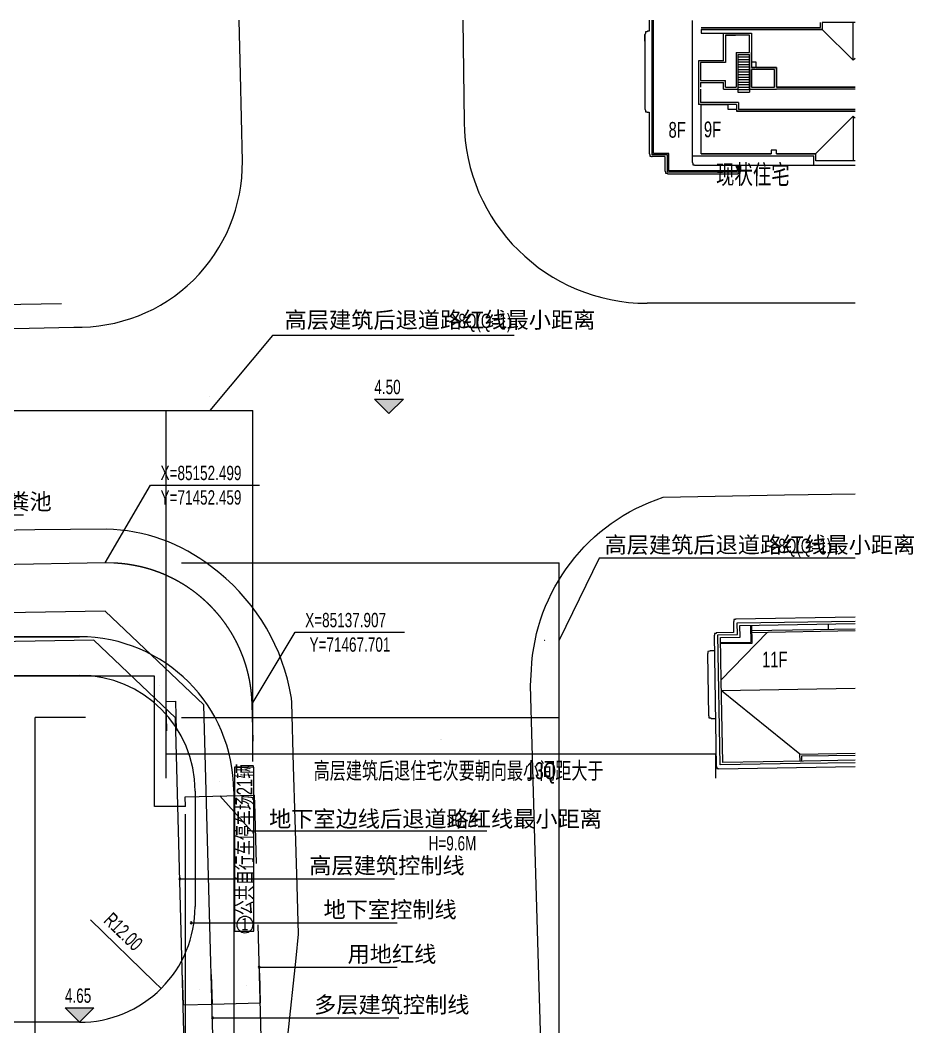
# Model space of a CAD drawing. Header units: metres. Extents: x 71066629 to 71646772, y 84793253 to 85208804.
# Drawn here: x 71443636 to 71536359, y 85104387 to 85208804 of the extents above; entities that cross this region are included whole.
import ezdxf

# ---------------------------------------------------------------- set-up
doc = ezdxf.new("R2010")
doc.units = ezdxf.units.M
doc.header["$LTSCALE"] = 1000
doc.linetypes.add('CENTER', pattern=[50.8, 31.75, -6.35, 6.35, -6.35])
doc.linetypes.add('DASHEDX2', pattern=[38.1, 25.4, -12.7])
for name, color, linetype in [('A_N_DIM_LEAD', 3, 'CONTINUOUS'), ('A_N_PUB_TEXT', 7, 'CONTINUOUS'), ('DIM_COOR', 3, 'CONTINUOUS'), ('DIM_SYMB', 3, 'CONTINUOUS'), ('G-ANNO-DIMS', 3, 'CONTINUOUS'), ('G-ANNO-LEVL', 3, 'CONTINUOUS'), ('G-ANNO-TEXT', 7, 'CONTINUOUS'), ('G-BLDG-EXTG', 48, 'CONTINUOUS'), ('G-BLDG-HIGH', 1, 'CONTINUOUS'), ('G-BLDG-MULT', 1, 'CONTINUOUS'), ('G-BSMT-OTLN', 5, 'DASHEDX2'), ('G-FRIE-FLWL', 6, 'CONTINUOUS'), ('G-PLTG', 105, 'CONTINUOUS'), ('G-SDWK', 157, 'CONTINUOUS'), ('G-SITE-PROP', 1, 'CONTINUOUS'), ('G-STRU', 134, 'CONTINUOUS'), ('G_DRIV_ROAD', 145, 'CONTINUOUS'), ('PUB_DIM', 3, 'CONTINUOUS'), ('PUB_TEXT', 7, 'CONTINUOUS')]:
    doc.layers.add(name, color=color, linetype=linetype)
doc.styles.add('_TCH_DIM', font='_TCH_DIM')
doc.styles.add('GAD A', font='GAD A')
doc.styles.get("Standard").update_dxf_attribs({"font": 'STANDARD'})
doc.styles.add('黑体', font='黑体')
doc.dimstyles.get("Standard").update_dxf_attribs({"dimtxt": 2, "dimasz": 1, "dimexe": 0.18, "dimexo": 0.0625, "dimgap": 1, "dimtad": 0, "dimtoh": 1, "dimdec": 1, "dimzin": 0, "dimdsep": 46, "dimtxsty": 'STANDARD', "dimcen": 0.09, "dimadec": 0, "dimazin": 0, "dimtfac": 1, "dimtdec": 4, "dimtofl": 0, "dimtmove": 0, "dimatfit": 3, "dimtolj": 1, "dimtzin": 0, "dimarcsym": 0})

# ---------------------------------------------------------------- blocks, each defined once
blk = doc.blocks.new('*D11')
at = {"layer": 'G-ANNO-DIMS', "color": 0, "linetype": 'ByBlock', "lineweight": -2}
for p, q in [((71460381, 85136459), (71499554, 85136459)), ((71499554, 85025245), (71499554, 85136459)), ((71460381, 85025245), (71499554, 85025245))]:
    blk.add_line(p, q, dxfattribs=at)
for points in [[(71499554, 85136459), (71499554, 85136458), (71499553, 85136458)], [(71499554, 85025245), (71499553, 85025246), (71499554, 85025246)]]:
    blk.add_solid(points, dxfattribs=at)
at = {"layer": 'G-ANNO-DIMS', "color": 0, "linetype": 'CONTINUOUS', "lineweight": -2, "insert": (71498054, 85080852), "char_height": 2, "width": 6, "attachment_point": 5, "rotation": 90}
blk.add_mtext('111.21', dxfattribs=at)
blk = doc.blocks.new('*D12')
at = {"layer": 'G-ANNO-DIMS', "color": 0, "linetype": 'ByBlock', "lineweight": -2}
for p, q in [((71460381, 85152499), (71499554, 85152499)), ((71499554, 85136459), (71499554, 85152499)), ((71460381, 85136459), (71499554, 85136459))]:
    blk.add_line(p, q, dxfattribs=at)
for points in [[(71499554, 85152499), (71499554, 85152498), (71499553, 85152498)], [(71499554, 85136459), (71499553, 85136460), (71499554, 85136460)]]:
    blk.add_solid(points, dxfattribs=at)
at = {"layer": 'G-ANNO-DIMS', "color": 0, "linetype": 'CONTINUOUS', "lineweight": -2, "insert": (71498054, 85144479), "char_height": 2, "width": 8.67, "attachment_point": 5, "rotation": 90}
blk.add_mtext('16040.1', dxfattribs=at)
blk = doc.blocks.new('*D13')
at = {"layer": 'PUB_DIM', "color": 0, "linetype": 'ByBlock', "lineweight": -2}
for p, q in [((71460765, 85128235), (71467958, 85128430)), ((71467984, 85127454), (71467958, 85128430)), ((71460792, 85127260), (71460765, 85128236))]:
    blk.add_line(p, q, dxfattribs=at)
for points in [[(71467958, 85128430), (71467957, 85128430), (71467957, 85128430)], [(71460765, 85128235), (71460766, 85128236), (71460766, 85128235)]]:
    blk.add_solid(points, dxfattribs=at)
at = {"layer": 'PUB_DIM', "color": 0, "linetype": 'CONTINUOUS', "lineweight": -2, "insert": (71464321, 85129832), "char_height": 2, "width": 7.33, "attachment_point": 5, "rotation": 1.54824}
blk.add_mtext('7195.0', dxfattribs=at)
blk = doc.blocks.new('*D16')
at = {"layer": 'PUB_DIM', "color": 0, "linetype": 'ByBlock', "lineweight": -2}
for p, q in [((71458791, 85130189), (71458791, 85132714)), ((71458791, 85132714), (71515810, 85132714)), ((71515810, 85130189), (71515810, 85132714))]:
    blk.add_line(p, q, dxfattribs=at)
for points in [[(71458791, 85132714), (71458792, 85132714), (71458792, 85132714)], [(71515810, 85132714), (71515809, 85132714), (71515809, 85132714)]]:
    blk.add_solid(points, dxfattribs=at)
at = {"layer": 'PUB_DIM', "color": 0, "linetype": 'CONTINUOUS', "lineweight": -2, "insert": (71487300, 85134214), "char_height": 2, "width": 8.89, "attachment_point": 5}
blk.add_mtext('57018.0', dxfattribs=at)
blk = doc.blocks.new('*D107')
at = {"layer": 'G-ANNO-DIMS', "color": 0, "linetype": 'ByBlock', "lineweight": -2}
for p, q in [((71450402, 85136459), (71445181, 85136459)), ((71445181, 85025256), (71445181, 85136459)), ((71450402, 85025256), (71445181, 85025256))]:
    blk.add_line(p, q, dxfattribs=at)
for points in [[(71445181, 85136459), (71445181, 85136458), (71445181, 85136458)], [(71445181, 85025256), (71445181, 85025257), (71445181, 85025257)]]:
    blk.add_solid(points, dxfattribs=at)
at = {"layer": 'G-ANNO-DIMS', "color": 0, "linetype": 'CONTINUOUS', "lineweight": -2, "insert": (71443681, 85080858), "char_height": 2, "width": 6.44, "attachment_point": 5, "rotation": 90}
blk.add_mtext('111.20', dxfattribs=at)
blk = doc.blocks.new('*D113')
at = {"layer": 'G-ANNO-DIMS', "color": 0, "linetype": 'ByBlock', "lineweight": -2}
for p, q in [((71320791, 85131924), (71320791, 85168310)), ((71320791, 85168310), (71458791, 85168310)), ((71458791, 85131924), (71458791, 85168310))]:
    blk.add_line(p, q, dxfattribs=at)
for points in [[(71320791, 85168310), (71320792, 85168310), (71320792, 85168309)], [(71458791, 85168310), (71458790, 85168309), (71458790, 85168310)]]:
    blk.add_solid(points, dxfattribs=at)
at = {"layer": 'G-ANNO-DIMS', "color": 0, "linetype": 'CONTINUOUS', "lineweight": -2, "insert": (71389791, 85169810), "char_height": 2, "width": 7.33, "attachment_point": 5}
blk.add_mtext('138.00', dxfattribs=at)
blk = doc.blocks.new('*D114')
at = {"layer": 'G-ANNO-DIMS', "color": 0, "linetype": 'ByBlock', "lineweight": -2}
for p, q in [((71458791, 85131924), (71458791, 85168310)), ((71458791, 85168310), (71467778, 85168310)), ((71467778, 85131924), (71467778, 85168310))]:
    blk.add_line(p, q, dxfattribs=at)
for points in [[(71458791, 85168310), (71458792, 85168310), (71458792, 85168309)], [(71467778, 85168310), (71467777, 85168309), (71467777, 85168310)]]:
    blk.add_solid(points, dxfattribs=at)
at = {"layer": 'G-ANNO-DIMS', "color": 0, "linetype": 'CONTINUOUS', "lineweight": -2, "insert": (71463285, 85169810), "char_height": 2, "width": 7.78, "attachment_point": 5}
blk.add_mtext('8987.0', dxfattribs=at)
blk = doc.blocks.new('*D116')
at = {"layer": 'G-ANNO-DIMS', "color": 0, "linetype": 'ByBlock', "lineweight": -2}
for p, q in [((71458791, 85138135), (71459773, 85138162)), ((71458873, 85135106), (71458791, 85138136)), ((71459855, 85135132), (71459773, 85138162))]:
    blk.add_line(p, q, dxfattribs=at)
for points in [[(71458791, 85138135), (71458792, 85138136), (71458792, 85138135)], [(71459773, 85138162), (71459772, 85138162), (71459772, 85138162)]]:
    blk.add_solid(points, dxfattribs=at)
at = {"layer": 'G-ANNO-DIMS', "color": 0, "linetype": 'CONTINUOUS', "lineweight": -2, "insert": (71458127, 85139764), "char_height": 2, "width": 4.22, "attachment_point": 5, "rotation": 1.54824}
blk.add_mtext('1.05', dxfattribs=at)
blk = doc.blocks.new('*D123')
at = {"layer": 'G-ANNO-DIMS', "color": 0, "linetype": 'ByBlock', "lineweight": -2}
for p, q in [((71460460, 85109733), (71460543, 85106667)), ((71463459, 85109814), (71463542, 85106748)), ((71460543, 85106667), (71463542, 85106748))]:
    blk.add_line(p, q, dxfattribs=at)
for points in [[(71460543, 85106667), (71460544, 85106667), (71460544, 85106667)], [(71463542, 85106748), (71463541, 85106748), (71463541, 85106748)]]:
    blk.add_solid(points, dxfattribs=at)
at = {"layer": 'G-ANNO-DIMS', "color": 0, "linetype": 'CONTINUOUS', "lineweight": -2, "insert": (71462210, 85108294), "char_height": 2, "width": 4.67, "attachment_point": 5, "rotation": 1.54824}
blk.add_mtext('3.00', dxfattribs=at)
blk = doc.blocks.new('*D124')
at = {"layer": 'G-ANNO-DIMS', "color": 0, "linetype": 'ByBlock', "lineweight": -2}
for p, q in [((71463459, 85109814), (71463542, 85106748)), ((71468457, 85109950), (71468540, 85106883)), ((71463542, 85106748), (71468540, 85106883))]:
    blk.add_line(p, q, dxfattribs=at)
for points in [[(71463542, 85106748), (71463543, 85106748), (71463543, 85106748)], [(71468540, 85106883), (71468539, 85106883), (71468539, 85106883)]]:
    blk.add_solid(points, dxfattribs=at)
at = {"layer": 'G-ANNO-DIMS', "color": 0, "linetype": 'CONTINUOUS', "lineweight": -2, "insert": (71467082, 85108705), "char_height": 2, "width": 4.67, "attachment_point": 5, "rotation": 1.54824}
blk.add_mtext('5.00', dxfattribs=at)

msp = doc.modelspace()

# ---------------------------------------------------------------- hatches: boundary and pattern name
at = {"layer": 'G-ANNO-LEVL'}
for points in [[(71481893.75, 85167988.25), (71480393.75, 85169488.25), (71483393.75, 85169488.25)], [(71449791.59, 85104859.33), (71448291.59, 85106359.33), (71451291.59, 85106359.33)]]:
    msp.add_hatch(color=256, dxfattribs=at).paths.add_polyline_path(points, flags=0)
at = {"layer": 'G-PLTG'}
h = msp.add_hatch(dxfattribs=at)
h.set_pattern_fill('CROSS', color=256, scale=500, style=0)
h.set_pattern_definition([])
h.paths.add_polyline_path([(71436709.07, 85148294.32), (71436709.07, 85151494.32), (71424709.07, 85151494.32), (71424709.07, 85148294.32)], flags=0)
edge = h.paths.add_edge_path(flags=0)
edge.add_line((71417597.72, 85150845.85), (71417597.72, 85144845.85))
edge.add_line((71417597.72, 85144845.85), (71449791.2, 85144845.85))
edge.add_arc((71449791.62, 85128845.85), 16000, 8.7452651, 90.0015266, ccw=False)
edge.add_line((71465605.61, 85131278.51), (71465872.17, 85131319.52))
edge.add_line((71465872.17, 85131319.52), (71467872.17, 85131319.52))
edge.add_line((71467872.17, 85131319.52), (71467637.36, 85140276.82))
edge.add_arc((71452516.54, 85137035.08), 15464.41, 12.1004067, 90.2139153)
edge.add_line((71452458.8, 85152499.39), (71410019.46, 85151489.49))
edge.add_line((71410019.46, 85151489.49), (71410097.77, 85144845.85))
edge.add_line((71410097.77, 85144845.85), (71410097.77, 85150845.85))
edge.add_line((71410097.77, 85150845.85), (71417597.72, 85150845.85))
h = msp.add_hatch(dxfattribs=at)
h.set_pattern_fill('CROSS', color=256, scale=500, style=0)
h.set_pattern_definition([])
h.paths.add_polyline_path([(71468440.31, 85110569.31), (71468338.94, 85114319.52), (71465791.6, 85114319.52), (71465791.6, 85089781.42), (71468999.99, 85089868.14)], flags=0)

# ---------------------------------------------------------------- linework, layer by layer
at = {"layer": 'A_N_DIM_LEAD'}
msp.add_line((71438415.94, 85157504.61), (71443993.08, 85157504.61), dxfattribs=at)
at = {"layer": 'DIM_COOR', "color": 3}
for p, q in [((71452458.8, 85152499.39), (71457178.14, 85160569.21)), ((71457178.14, 85160569.21), (71468453.14, 85160569.21)), ((71467701.42, 85137906.8), (71472177.17, 85145309.84)), ((71472177.17, 85145309.84), (71483507.17, 85145309.84))]:
    msp.add_line(p, q, dxfattribs=at)
at = {"layer": 'DIM_SYMB'}
for points in [[(71494902.02, 85176098.13), (71469807.71, 85176098.13), (71463330.69, 85168309.62)], [(71530254.91, 85153004.21), (71503704.2, 85153004.21), (71499553.59, 85144479.36)], [(71492063, 85124700.35), (71467648.36, 85124700.35), (71464361.38, 85128332.65)]]:
    msp.add_lwpolyline(points, dxfattribs=at)
at = {"layer": 'G-ANNO-DIMS'}
for p, q in [((71460189.29, 85119747.22), (71475447.96, 85119747.22)), ((71475447.96, 85119747.22), (71482466.92, 85119747.22)), ((71461374.75, 85115185.49), (71478421.39, 85115185.49)), ((71478421.39, 85115185.49), (71482750.8, 85115185.49)), ((71468440.31, 85110569.31), (71478421.39, 85110569.31)), ((71478421.39, 85110569.31), (71482750.8, 85110569.31)), ((71463580.46, 85105316.77), (71477135.3, 85105316.77)), ((71477135.3, 85105316.77), (71482907.94, 85105316.77))]:
    msp.add_line(p, q, dxfattribs=at)
for points in [[(71460089.29, 85119747.22, 1), (71460289.29, 85119747.22, 1)], [(71461274.75, 85115185.49, 1), (71461474.75, 85115185.49, 1)], [(71468340.31, 85110569.31, 1), (71468540.31, 85110569.31, 1)], [(71463480.46, 85105316.77, 1), (71463680.46, 85105316.77, 1)]]:
    msp.add_lwpolyline(points, format="xyb", close=True, dxfattribs=at)
at = {"layer": 'G-ANNO-LEVL'}
for p, q in [((71481893.75, 85167988.25), (71480393.75, 85169488.25)), ((71480393.75, 85169488.25), (71483393.75, 85169488.25)), ((71481893.75, 85167988.25), (71483393.75, 85169488.25)), ((71449791.59, 85104859.33), (71448291.59, 85106359.33)), ((71448291.59, 85106359.33), (71451291.59, 85106359.33)), ((71449791.59, 85104859.33), (71451291.59, 85106359.33))]:
    msp.add_line(p, q, dxfattribs=at)
at = {"layer": 'G-ANNO-TEXT'}
msp.add_lwpolyline([(71466115.41, 85114997.27, 1), (71467801.45, 85114997.27, 1)], format="xyb", close=True, dxfattribs=at)
at = {"layer": 'G-BLDG-EXTG'}
for p, q in [((71513359.75, 85208767.08), (71513359.82, 85204343.31)), ((71514279.76, 85208045.15), (71526659.76, 85208045.15)), ((71514279.76, 85207845.15), (71526859.76, 85207845.15)), ((71526659.76, 85208045.15), (71526659.76, 85208575.15)), ((71526859.76, 85208575.15), (71526859.76, 85207845.15)), ((71526859.76, 85207845.15), (71530059.76, 85204645.15)), ((71530059.76, 85204645.15), (71530059.76, 85208575.15)), ((71508459.76, 85206624.6), (71508459.76, 85207314.6)), ((71516609.76, 85204595.15), (71516609.76, 85207445.15)), ((71516609.76, 85207445.15), (71519509.46, 85207445.15)), ((71516809.76, 85207445.15), (71517659.42, 85207445.15)), ((71519309.76, 85207245.15), (71516809.76, 85207245.15)), ((71516809.76, 85207245.15), (71516809.76, 85204395.15)), ((71516809.76, 85207245.15), (71517859.76, 85207245.15)), ((71519309.76, 85205445.15), (71519309.76, 85207245.15)), ((71519509.46, 85207445.15), (71519509.46, 85203895.15)), ((71516609.76, 85204595.15), (71514009.54, 85204595.15)), ((71514009.54, 85204595.15), (71514009.54, 85201645.15)), ((71517909.76, 85205445.15), (71519309.76, 85205445.15)), ((71517909.76, 85205445.15), (71517909.76, 85201845.15)), ((71518109.76, 85205245.15), (71519309.76, 85205245.15)), ((71518109.76, 85205245.15), (71518109.76, 85201345.15)), ((71518109.76, 85204985.15), (71519309.76, 85204985.15)), ((71518109.76, 85204725.15), (71519309.76, 85204725.15)), ((71519309.76, 85201645.15), (71519309.76, 85205245.15)), ((71519309.76, 85201645.15), (71519309.76, 85205245.15)), ((71519509.46, 85203895.15), (71519509.46, 85205445.15)), ((71530254.56, 85204839.95), (71530059.76, 85204645.15)), ((71513359.82, 85204343.31), (71513359.75, 85194025.15)), ((71516809.76, 85204395.15), (71514209.49, 85204395.15)), ((71514209.49, 85204395.15), (71514209.49, 85202545.15)), ((71518109.76, 85204465.15), (71519309.76, 85204465.15)), ((71518109.76, 85204205.15), (71519309.76, 85204205.15)), ((71518109.76, 85203945.15), (71519309.76, 85203945.15)), ((71518109.76, 85203685.15), (71519309.76, 85203685.15)), ((71519309.76, 85203895.15), (71519309.76, 85201645.15)), ((71522109.76, 85203895.15), (71519509.46, 85203895.15)), ((71519509.46, 85201845.15), (71519509.46, 85203695.15)), ((71519509.46, 85203695.15), (71519509.46, 85201845.15)), ((71521909.76, 85203695.15), (71519509.46, 85203695.15)), ((71519509.46, 85203695.15), (71519509.46, 85201845.15)), ((71519509.74, 85203895.15), (71519859.74, 85203895.15)), ((71521909.76, 85201845.15), (71521909.76, 85203695.15)), ((71522109.76, 85201845.15), (71522109.76, 85203895.15)), ((71514209.49, 85202545.15), (71516809.76, 85202545.15)), ((71516809.76, 85201845.15), (71516809.76, 85202545.15)), ((71518109.76, 85203425.15), (71519309.76, 85203425.15)), ((71518109.76, 85203165.15), (71519309.76, 85203165.15)), ((71518109.76, 85202905.15), (71519309.76, 85202905.15)), ((71518109.76, 85202645.15), (71519309.76, 85202645.15)), ((71514009.54, 85201645.15), (71514009.77, 85200045.15)), ((71514209.49, 85202345.15), (71514209.49, 85201845.15)), ((71514209.49, 85202345.15), (71516609.76, 85202345.15)), ((71514209.49, 85201645.15), (71514209.49, 85200245.15)), ((71516609.76, 85201645.15), (71516609.76, 85202345.15)), ((71516609.76, 85201645.15), (71518109.76, 85201645.15)), ((71516809.76, 85201845.15), (71517909.76, 85201845.15)), ((71518109.76, 85202385.15), (71519309.76, 85202385.15)), ((71518109.76, 85202125.15), (71519309.76, 85202125.15)), ((71518109.76, 85201865.15), (71519309.76, 85201865.15)), ((71518109.76, 85201605.15), (71519309.76, 85201605.15)), ((71519309.76, 85201645.15), (71522109.76, 85201645.15)), ((71519309.76, 85201645.15), (71519309.76, 85201345.15)), ((71519509.46, 85201845.15), (71521909.76, 85201845.15)), ((71519509.46, 85201645.15), (71519509.46, 85201645.15)), ((71519509.46, 85201645.15), (71519509.46, 85201645.15)), ((71530254.56, 85201845.15), (71522109.76, 85201845.15)), ((71530254.56, 85201645.15), (71522109.76, 85201645.15)), ((71518109.76, 85201345.15), (71519309.76, 85201345.15)), ((71517959.72, 85200045.15), (71514009.54, 85200045.15)), ((71518159.72, 85200245.15), (71514209.49, 85200245.15)), ((71517959.72, 85200045.15), (71517959.72, 85199345.15)), ((71530254.56, 85199345.15), (71517959.72, 85199345.15)), ((71518159.72, 85200245.15), (71518159.72, 85199545.15)), ((71530254.56, 85199545.15), (71518159.72, 85199545.15)), ((71530059.76, 85198845.15), (71526159.76, 85194945.15)), ((71530059.76, 85198845.15), (71530254.56, 85198650.35)), ((71530059.76, 85198845.15), (71530059.76, 85194215.15)), ((71510559.69, 85194645.15), (71509190.71, 85194645.15)), ((71513359.75, 85194745.15), (71525972.67, 85194745.15)), ((71514292.62, 85194945.15), (71521560, 85194945.15)), ((71522108.87, 85194945.15), (71526172.67, 85194945.15)), ((71525972.67, 85193744.69), (71525972.67, 85194745.15)), ((71526172.67, 85194215.15), (71526172.67, 85194945.15)), ((71513359.75, 85194025.15), (71513389.75, 85194025.15)), ((71513389.75, 85194025.15), (71513389.75, 85193975.15)), ((71513389.75, 85193975.15), (71513409.75, 85193975.15)), ((71513409.75, 85193975.15), (71513409.75, 85193795.15)), ((71513409.75, 85193795.15), (71513589.75, 85193795.15)), ((71513589.75, 85193795.15), (71513589.75, 85193775.15)), ((71513589.75, 85193775.15), (71513639.75, 85193775.15)), ((71513639.71, 85193745.15), (71530254.56, 85193744.54)), ((71513639.75, 85193775.15), (71513639.75, 85193745.15)), ((71527506.28, 85145636.49), (71527497.52, 85146166.42)), ((71516381.73, 85140371.8), (71521180.35, 85145331.84)), ((71519418.52, 85146032.79), (71519447.95, 85144253.03)), ((71519427.28, 85145502.86), (71530254.56, 85145681.95)), ((71519430.59, 85145302.89), (71530254.56, 85145481.92)), ((71519518.5, 85146034.44), (71519549.59, 85144154.7)), ((71519447.95, 85144253.03), (71516318.38, 85144201.27)), ((71519549.59, 85144154.7), (71516320.03, 85144101.28)), ((71530254.55, 85139481.1), (71516400.25, 85139251.95)), ((71524539.96, 85132685.65), (71516400.25, 85139251.94)), ((71524539.96, 85132685.65), (71530254.56, 85132780.17)), ((71524552.03, 85131955.76), (71524539.96, 85132685.65)), ((71524743.24, 85132488.99), (71530254.56, 85132580.14)), ((71524752, 85131959.07), (71524743.24, 85132488.99))]:
    msp.add_line(p, q, dxfattribs=at)
for points in [[(71508909.76, 85208804.06), (71508909.76, 85207644.56)], [(71518159.76, 85193745.15), (71518159.76, 85193045.15), (71510809.76, 85193045.15), (71510809.76, 85194845.15), (71509209.76, 85194845.15), (71509209.76, 85208804.06)], [(71518039.76, 85193745.15), (71518039.76, 85193165.15), (71510929.76, 85193165.15), (71510929.76, 85194965.15), (71509329.76, 85194965.15), (71509329.76, 85208804.06)], [(71530254.56, 85208575.15), (71526859.76, 85208575.15), (71526859.76, 85207845.15), (71514279.76, 85207845.15), (71514279.76, 85207445.15)], [(71514279.76, 85207845.15), (71514279.76, 85207445.15), (71519509.46, 85207445.15), (71519509.46, 85204475.15), (71519959.69, 85204475.15), (71519959.69, 85203895.15), (71522109.76, 85203895.15), (71522109.76, 85201845.15), (71530254.56, 85201845.15)], [(71508909.76, 85207644.56), (71508739.76, 85207644.56), (71508739.76, 85207614.56), (71508689.76, 85207614.56), (71508689.76, 85207594.56), (71508509.76, 85207594.56), (71508509.76, 85207414.56), (71508489.76, 85207414.56), (71508489.76, 85207364.56), (71508459.76, 85207364.56), (71508459.76, 85199524.48), (71508489.76, 85199524.48), (71508489.76, 85199474.48), (71508509.76, 85199474.48), (71508509.76, 85199294.48), (71508689.76, 85199294.48), (71508689.76, 85199274.48), (71508739.76, 85199274.48), (71508739.76, 85199244.48), (71508911.78, 85199244.48)], [(71514279.76, 85200045.15), (71517059.67, 85200045.15), (71517059.67, 85199553.05), (71517959.72, 85199553.05), (71517959.72, 85199345.15), (71530254.56, 85199345.15)], [(71530254.56, 85194215.15), (71526172.67, 85194215.15), (71526172.67, 85194945.15), (71522108.87, 85194945.15), (71522108.87, 85195323.54), (71521560, 85195323.54), (71521559.76, 85194945.15), (71514279.76, 85194945.15), (71514279.76, 85200045.15)], [(71514279.76, 85200045.15), (71517059.67, 85200045.15), (71517059.67, 85199553.05), (71517959.72, 85199553.05), (71517959.72, 85199345.15), (71530254.56, 85199345.15)], [(71530254.56, 85194215.15), (71526172.67, 85194215.15), (71526172.67, 85194945.15), (71522108.87, 85194945.15), (71522108.87, 85195323.54), (71521560, 85195323.54), (71521559.76, 85194945.15), (71514279.76, 85194945.15), (71514279.76, 85200045.15)], [(71508911.17, 85199244.48), (71508911.78, 85194925.15), (71508942.78, 85194925.15), (71508942.78, 85194875.15), (71508962.78, 85194875.15), (71508962.78, 85194695.15), (71509142.78, 85194695.15), (71509142.78, 85194675.15), (71509192.78, 85194675.15), (71509192.78, 85194645.15)], [(71518359.76, 85193743.22), (71518359.76, 85193123.22), (71518328.76, 85193123.22), (71518328.76, 85193073.22), (71518308.76, 85193073.22), (71518308.76, 85192893.22), (71518128.76, 85192893.22), (71518128.76, 85192873.22), (71518078.76, 85192873.22), (71518078.76, 85192845.15), (71510840.76, 85192845.15), (71510840.76, 85192875.15), (71510790.76, 85192875.15), (71510790.76, 85192895.15), (71510610.76, 85192895.15), (71510610.76, 85193075.15), (71510590.76, 85193075.15), (71510590.76, 85193125.15), (71510559.76, 85193125.15), (71510559.76, 85194642.21)], [(71530254.56, 85146882.12), (71517857.65, 85146677.06), (71517858.47, 85146627.07), (71517678.5, 85146624.09), (71517681.48, 85146444.12), (71517631.48, 85146443.29), (71517650.84, 85145273.45), (71515862.08, 85145243.87), (71515862.9, 85145193.87), (71515682.93, 85145190.9), (71515685.91, 85145010.92), (71515634.91, 85145010.08), (71515860.49, 85131371.94), (71515911.49, 85131372.79), (71515914.46, 85131192.81), (71516094.44, 85131195.79), (71516095.27, 85131145.79)], [(71530254.56, 85131780.04), (71524556.49, 85131685.8), (71524556.49, 85131685.8), (71516257.64, 85131548.54), (71516034.36, 85145046.69), (71518054.09, 85145080.1), (71518034.24, 85146279.93), (71530254.56, 85146482.06)], [(71516382.22, 85140341.8), (71516308.79, 85144781.19), (71518328.51, 85144814.6), (71518308.67, 85146014.43), (71530254.56, 85146212.02)], [(71515661.62, 85143395.3), (71515216.68, 85143387.94), (71515217.18, 85143357.94), (71515167.18, 85143357.12), (71515167.51, 85143337.12), (71514987.54, 85143334.14), (71514990.52, 85143154.17), (71514970.52, 85143153.84), (71514971.35, 85143103.84), (71514941.35, 85143103.35), (71515048.02, 85136654.23), (71515078.02, 85136654.72), (71515078.84, 85136604.73), (71515098.84, 85136605.06), (71515101.82, 85136425.09), (71515281.79, 85136428.06), (71515282.12, 85136408.07), (71515332.12, 85136408.89), (71515332.61, 85136378.9), (71515777.55, 85136386.26)], [(71530254.56, 85132050.08), (71524921.98, 85131961.88), (71524921.98, 85131961.88), (71516523.14, 85131822.96), (71516382.22, 85140341.8)], [(71516095.27, 85131145.79), (71530254.56, 85131379.99)]]:
    msp.add_lwpolyline(points, dxfattribs=at)
at = {"layer": 'G-BLDG-HIGH', "linetype": 'CONTINUOUS'}
msp.add_lwpolyline([(71462839.79, 85021695.53), (71461182.09, 85083015.63), (71459737.8, 85136451.2), (71451290.33, 85144478.98), (71382201.51, 85143336.3), (71352156.11, 85145839.72), (71193465.88, 85143214.91), (71162866.82, 85142708.81), (71154744.84, 85134577.12), (71153394.63, 85065440.88), (71149809.24, 85035505.08), (71149243.6, 85006542.61)], dxfattribs=at)
at = {"layer": 'G-BLDG-MULT', "linetype": 'CONTINUOUS'}
msp.add_lwpolyline([(71161602.71, 85145688.31), (71151769.04, 85135842.89), (71150398.17, 85065649.06), (71146812.78, 85035713.27), (71146233.69, 85006062.39), (71245759.11, 85021940.94), (71249143.57, 85022434.24), (71251367.84, 85022708.3), (71253589.58, 85022942.62), (71255814.99, 85023138.19), (71258043.51, 85023294.68), (71260274.45, 85023412.62), (71262507, 85023491.24), (71264740.77, 85023531.18), (71266961.7, 85023531.8), (71370294.91, 85022668.88), (71465841.79, 85021663.95), (71464181.04, 85083096.7), (71462703.26, 85137771.71), (71452467.57, 85147498.86), (71382301.56, 85146338.36), (71352256.15, 85148841.78), (71193416.31, 85146214.5)], close=True, dxfattribs=at)
at = {"layer": 'G-BSMT-OTLN'}
msp.add_lwpolyline([(71157191.58, 85140759.55), (71157191.58, 85135259.55), (71153991.58, 85135259.55), (71153991.58, 85005669.52), (71165691.58, 85007522.62), (71165691.58, 85013394.92), (71238076.46, 85024859.55), (71460791.58, 85024859.55), (71460791.58, 85127259.55), (71457591.58, 85127259.55), (71457591.58, 85140759.55)], close=True, dxfattribs=at)
at = {"layer": 'G-FRIE-FLWL', "linetype": 'CONTINUOUS'}
for p, q in [((71242858.15, 85144845.85), (71449791.6, 85144845.85)), ((71229720.87, 85140845.85), (71449791.6, 85140845.85)), ((71461791.6, 85128845.85), (71461791.6, 85116859.33)), ((71465791.6, 85128845.85), (71465791.6, 85067873.64)), ((71449791.59, 85104859.33), (71320791.48, 85104859.35))]:
    msp.add_line(p, q, dxfattribs=at)
for centre, radius, start, end in [((71449791.6, 85128845.85), 16000, 0, 90), ((71449791.6, 85128845.85), 12000, 0, 90), ((71449791.6, 85116859.33), 12000, 269.9999933, 0)]:
    msp.add_arc(centre, radius, start, end, dxfattribs=at)
at = {"layer": 'G-SDWK'}
for p, q in [((71489580.6, 85208804.06), (71489691.42, 85198236.14)), ((71530254.56, 85179435.37), (71508690.37, 85179435.37)), ((71445148, 85155946), (71439379.6, 85155843.58)), ((71452562.67, 85155995.45), (71445148, 85155946)), ((71449791.65, 85144845.85), (71240358.15, 85144845.85)), ((71471801, 85138468), (71471597, 85139512)), ((71471814.09, 85138030.1), (71471801, 85138468)), ((71472011.6, 85131396.31), (71471814.09, 85138030.1)), ((71472174.48, 85125929.01), (71472011.6, 85131396.31)), ((71465791.6, 85128845.85), (71465791.6, 85067873.64)), ((71472379.04, 85119062.66), (71472174.48, 85125929.01)), ((71472529.69, 85114006.17), (71472379.04, 85119062.66)), ((71472276.52, 85111512.71), (71472529.69, 85114006.17)), ((71471406.58, 85103432.27), (71472276.52, 85111512.71))]:
    msp.add_line(p, q, dxfattribs=at)
for points in [[(71437213.36, 85176711.69), (71444566.25, 85176870.59), (71449213, 85176971, 0.425948836), (71466689.22, 85194161.5), (71466481.7, 85203181.26), (71466352.11, 85208804.06)], [(71497690.49, 85101675.92), (71497488.09, 85108550.83), (71497073.71, 85122625.86), (71496749.84, 85133626.56), (71496568, 85139803), (71496675.76, 85141414.79, -0.310756576), (71510332, 85159317), (71522940.98, 85159569.24), (71530254.56, 85159687.98)]]:
    msp.add_lwpolyline(points, format="xyb", dxfattribs=at)
for centre, radius, start, end in [((71508690.37, 85198435.37), 19000, 180.6008142, 270), ((71452248.06, 85137856.27), 18141.91, 51.6845494, 89.0063587), ((71450902.68, 85135082.03), 21163.16, 12.0827816, 53.4836311), ((71449791.62, 85128845.85), 16000, 0, 90)]:
    msp.add_arc(centre, radius, start, end, dxfattribs=at)
at = {"layer": 'G-SITE-PROP', "color": 1, "linetype": 'CENTER'}
msp.add_lwpolyline([(71370266.6, 85019669.01), (71469071.23, 85018629.82), (71469994.02, 85018621.22), (71470926.03, 85018614.99), (71469179.2, 85083231.81), (71467701.42, 85137906.8, 0.39394006), (71453348.39, 85152487.79), (71452458.8, 85152499.39), (71382468.2, 85151341.8)], format="xyb", dxfattribs=at)
at = {"layer": 'G-STRU'}
msp.add_lwpolyline([(71465872.17, 85114319.52), (71467872.17, 85114319.52), (71467872.17, 85131319.52), (71465872.17, 85131319.52)], close=True, dxfattribs=at)
at = {"layer": 'G_DRIV_ROAD'}
for points in [[(71260164.14, 85176322.39), (71447914.76, 85179428.04)], [(71260164.18, 85176322.39), (71447914.79, 85179428.04)]]:
    msp.add_lwpolyline(points, dxfattribs=at)
at = {"layer": 'PUB_DIM'}
for points in [[(71450929.47, 85115478.73), (71457558, 85109069.18), (71458276.88, 85108374.05)], [(71458272.04, 85108978.59), (71458276.13, 85108974.94), (71458276.88, 85108974.27)]]:
    msp.add_lwpolyline(points, dxfattribs=at)

# ---------------------------------------------------------------- texts
at = {"layer": 'A_N_PUB_TEXT'}
for s, height, style, width, p in [('4.50', 1487.5, '_TCH_DIM', 0.705882, (71480383.75, 85170013.25)), ('高层建筑后退住宅次要朝向最小间距大于', 1750, 'GAD A', 0.7, (71474088.1, 85130084.86)), ('13Q', 1750, 'GAD A', 0.7, (71496138.1, 85130084.86)), ('4.65', 1487.5, '_TCH_DIM', 0.705882, (71448281.59, 85106884.33))]:
    msp.add_text(s, height=height, dxfattribs=dict(at, style=style, width=width)).set_placement(p)
at = {"layer": 'A_N_PUB_TEXT', "style": '_TCH_DIM'}
for s, p in [('化粪池', (71440005.31, 85158029.61)), ('高层建筑控制线', (71473638.72, 85120272.22)), ('地下室控制线', (71475114.1, 85115710.49)), ('用地红线', (71477608.78, 85111094.31)), ('多层建筑控制线', (71474135.6, 85105841.77))]:
    msp.add_text(s, height=1687.943, dxfattribs=at).set_placement(p)
at = {"layer": 'DIM_SYMB', "color": 7, "style": '_TCH_DIM'}
for s, p in [('高层建筑后退道路红线最小距离', (71471077.95, 85176865.88)), ('高层建筑后退道路红线最小距离', (71504268.57, 85153536.41)), ('地下室边线后退道路红线最小距离', (71469460.97, 85125114.64))]:
    msp.add_text(s, height=1687.9433, dxfattribs=at).set_placement(p)
at = {"layer": 'DIM_SYMB', "color": 7, "style": '_TCH_DIM', "width": 0.705882}
for s, p in [('>8Q(Q=1)', (71488280.07, 85176865.88)), ('>8Q(Q=1)', (71521470.7, 85153536.41)), ('>0.7H', (71487891.82, 85125114.64)), ('H=9.6M', (71486013.52, 85122684.32))]:
    msp.add_text(s, height=1487.5, dxfattribs=at).set_placement(p)
at = {"layer": 'G-ANNO-TEXT', "style": 'GAD A', "width": 0.7}
for s, height, rotation, p in [('9F', 1631.004, 359.7954959, (71514572.02, 85196658.2)), ('8F', 1631.004, 359.7954959, (71510906.09, 85196612.97)), ('现状住宅', 2000, 359.8, (71515828.63, 85191809.15)), ('11F', 1631.004, 359.7954959, (71520610.29, 85141684.77)), ('公共自行车停车场21辆', 1631.0044, 89.7954952, (71467684.35, 85115959.43))]:
    msp.add_text(s, height=height, rotation=rotation, dxfattribs=at).set_placement(p)
at = {"layer": 'G-ANNO-TEXT', "style": '黑体', "width": 0.8}
msp.add_text('1', height=1314.35, dxfattribs=at).set_placement((71466597.55, 85114388.02))
at = {"layer": 'PUB_DIM', "color": 7, "style": '_TCH_DIM', "width": 0.705882}
for s, height, rotation, p in [('R12.00', 1487.5, 315.9621888, (71452205.96, 85115302.16)), ('R12000.00', 1.488, 318.2070236, (71458272.84, 85108978.73))]:
    msp.add_text(s, height=height, rotation=rotation, dxfattribs=at).set_placement(p)
at = {"layer": 'PUB_TEXT', "color": 3, "style": '_TCH_DIM', "width": 0.705882}
for s, p in [('X=85152.499', (71458203.14, 85161094.21)), ('Y=71452.459', (71458203.14, 85158556.71)), ('X=85137.907', (71473207.17, 85145834.84)), ('Y=71467.701', (71473657.17, 85143297.34))]:
    msp.add_text(s, height=1487.5, dxfattribs=at).set_placement(p)

# ---------------------------------------------------------------- dimensions: what is measured, and where the dimension line sits
at = {"layer": 'G-ANNO-DIMS'}
for p1, p2, distance, text, picture, middle in [((71320791.49, 85131923.99), (71458791.48, 85131923.99), 36385.64, '138.00', '*D113', (71389791.48, 85169809.62)), ((71458873.37, 85135105.71), (71459854.96, 85135132.24), 3030.81, '1.05', '*D116', (71458127.01, 85139764.05)), ((71450401.92, 85025256.38), (71450401.92, 85136459.32), 5220.75, '111.20', '*D107', (71443681.17, 85080857.85)), ((71460380.79, 85025244.68), (71460380.79, 85136459.33), -39172.8, '111.21', '*D11', (71498053.59, 85080852)), ((71460459.94, 85109733.41), (71463458.9, 85109814.47), -3067.75, '3.00', '*D123', (71462210.42, 85108293.88)), ((71463458.9, 85109814.47), (71468457.16, 85109949.56), -3067.75, '5.00', '*D124', (71467082.04, 85108704.57))]:
    dim = msp.add_aligned_dim(p1=p1, p2=p2, distance=distance, text=text, dimstyle='Standard', dxfattribs=at)
    dim.commit()
    dim.dimension.update_dxf_attribs({"geometry": picture, "text_midpoint": middle})
for p1, p2, distance, picture, middle in [((71458791.48, 85131923.99), (71467778.47, 85131923.99), 36385.64, '*D114', (71463284.98, 85169809.62)), ((71460380.79, 85136459.33), (71460380.79, 85152499.39), -39172.8, '*D12', (71498053.59, 85144479.36))]:
    dim = msp.add_aligned_dim(p1=p1, p2=p2, distance=distance, dimstyle='Standard', dxfattribs=at)
    dim.commit()
    dim.dimension.update_dxf_attribs({"geometry": picture, "text_midpoint": middle})
at = {"layer": 'PUB_DIM'}
for p1, p2, distance, picture, middle in [((71458791.49, 85130189.25), (71515809.51, 85130189.25), 2524.51, '*D16', (71487300.5, 85134213.76)), ((71460791.58, 85127259.55), (71467983.94, 85127453.95), 976.25, '*D13', (71464320.86, 85129832.1))]:
    dim = msp.add_aligned_dim(p1=p1, p2=p2, distance=distance, dimstyle='Standard', dxfattribs=at)
    dim.commit()
    dim.dimension.update_dxf_attribs({"geometry": picture, "text_midpoint": middle})

doc.saveas('drawing.dxf')
